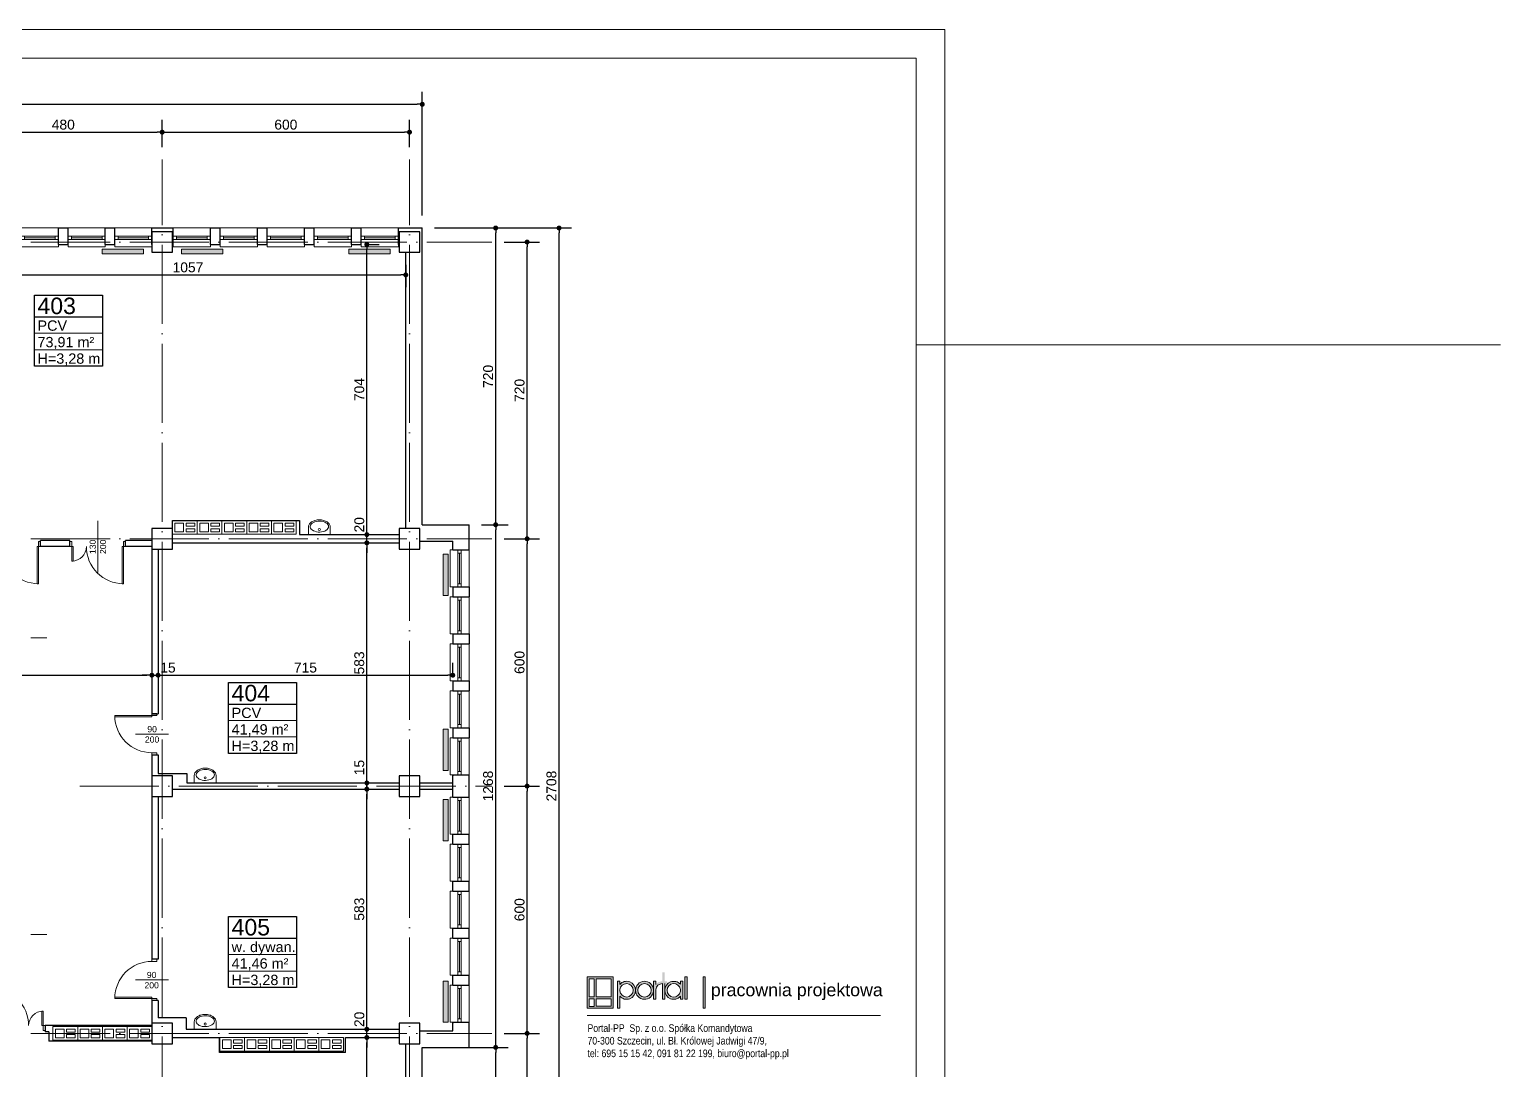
# Model space of a CAD drawing. Header units: millimetres. Extents: x 54 to 8480, y -22812 to 17434.
# Drawn here: x 4790 to 8360, y 5851 to 8374 of the extents above; entities that cross this region are included whole.
import ezdxf

# ---------------------------------------------------------------- set-up
doc = ezdxf.new("R2010")
doc.units = ezdxf.units.MM
doc.linetypes.add('ACAD_ISO04W100', pattern=[30, 24, -3, 0, -3])
for name, color, linetype, lineweight in [('000_armatura', 7, 'Continuous', 0), ('osie', 132, 'ACAD_ISO04W100', 0), ('PLATFORMA', 7, 'Continuous', 0), ('STOLARKA', 97, 'Continuous', 0), ('tabelki', 151, 'Continuous', 0), ('wymiary', 150, 'Continuous', 0)]:
    doc.layers.add(name, color=color, linetype=linetype, lineweight=lineweight)
doc.layers.add('grzejniki', color=104, linetype='Continuous')
doc.layers.add('TABELKI PO UWAGACH', color=5, linetype='Continuous')
doc.styles.add('arial narrow', font='ARIALN.TTF', dxfattribs={"height": 15})
doc.styles.get("Standard").update_dxf_attribs({"font": 'arial.ttf'})
doc.dimstyles.new('ISO-25', dxfattribs={"dimtxt": 24, "dimasz": 12, "dimexe": 30, "dimexo": 30, "dimgap": 6, "dimtad": 1, "dimdec": 0, "dimtxsty": 'Standard', "dimblk": 'DOT', "dimcen": 2.5, "dimadec": 0, "dimazin": 0, "dimtfac": 1, "dimtdec": 0, "dimtmove": 0, "dimatfit": 3, "dimldrblk": 'DOT', "dimfxl": 1, "dimarcsym": 0})

# ---------------------------------------------------------------- blocks, each defined once
blk = doc.blocks.new('A$C13771EA7')
at = {"color": 132, "linetype": 'ACAD_ISO04W100', "lineweight": 0, "ltscale": 8}
for p, q in [((3511, -2874), (3511, 166)), ((4111, -2874), (4111, 166)), ((-169, -34), (4311, -34)), ((-169, -754), (4311, -754)), ((-169, -994), (3231, -994)), ((3311, -1354), (4311, -1354)), ((-169, -1714), (3231, -1714)), ((-169, -1954), (4311, -1954))]:
    blk.add_line(p, q, dxfattribs=at)
blk = doc.blocks.new('A$C4DC22848')
at = {"layer": 'STOLARKA', "lineweight": 0}
for p, q in [((0, 0), (90, 0)), ((8, -24), (82, -24)), ((0, -40), (0, -46)), ((0, -46), (90, -46)), ((90, -46), (90, -40))]:
    blk.add_line(p, q, dxfattribs=at)
for points in [[(0, -20), (90, -20), (90, -28), (0, -28)], [(0, -28), (8, -28), (8, -20), (0, -20)], [(82, -28), (90, -28), (90, -20), (82, -20)]]:
    blk.add_lwpolyline(points, close=True, dxfattribs=at)
blk = doc.blocks.new('A$C4A7D7A23')
at = {"layer": 'STOLARKA', "lineweight": 0}
blk.add_line((-67.5, 62.5), (-67.5, -62.5), dxfattribs=at)
for points in [[(-130, 12), (-135, 12), (-135, 0), (-130, 0)], [(-127, 0), (-130, 0), (-130, -35), (-127, -35)], [(-5, 0), (-8, 0), (-8, -90), (-5, -90)], [(0, 12), (-5, 12), (-5, 0), (0, 0)]]:
    blk.add_lwpolyline(points, close=True, dxfattribs=at)
for centre, radius, start, end in [((-130, 0), 35, 270, 0), ((-5, 0), 90, 180, 270)]:
    blk.add_arc(centre, radius, start, end, dxfattribs=at)
blk = doc.blocks.new('A$C1D836454')
at = {"color": 82, "lineweight": 0}
for points in [[(0, -16.5), (60, -16.5), (60, 16.5), (0, 16.5)], [(6, -10.5), (27, -10.5), (27, 10.5), (6, 10.5)], [(33, 3), (54, 3), (54, 10.5), (33, 10.5)], [(33, -3), (54, -3), (54, -10.5), (33, -10.5)]]:
    blk.add_lwpolyline(points, close=True, dxfattribs=at)
blk = doc.blocks.new('_Dot')
at = {"color": 0, "linetype": 'ByBlock', "lineweight": -2}
blk.add_line((-0.5, 0), (-1, 0), dxfattribs=at)
at = {"color": 0, "linetype": 'ByBlock', "lineweight": 0, "const_width": 0.5}
blk.add_lwpolyline([(-0.25, 0, 1), (0.25, 0, 1)], format="xyb", close=True, dxfattribs=at)
blk = doc.blocks.new('*D94')
at = {"layer": 'Defpoints', "color": 0, "linetype": 'Continuous', "lineweight": 0}
for p in [(5112.6, 8125.2), (4632.6, 8058.7), (5112.6, 8058.7)]:
    blk.add_point(p, dxfattribs=at)
at = {"layer": 'wymiary', "color": 0, "linetype": 'Continuous', "lineweight": -2}
for p, q in [((4632.6, 8088.7), (4632.6, 8155.2)), ((5112.6, 8088.7), (5112.6, 8155.2)), ((4644.6, 8125.2), (5100.6, 8125.2))]:
    blk.add_line(p, q, dxfattribs=at)
at = {"layer": 'wymiary', "color": 0, "linetype": 'Continuous', "lineweight": -2, "xscale": 12, "yscale": 12, "zscale": 12, "rotation": 180}
blk.add_blockref('_Dot', (4632.6, 8125.2), dxfattribs=at)
at = {"layer": 'wymiary', "color": 0, "linetype": 'Continuous', "lineweight": -2, "xscale": 12, "yscale": 12, "zscale": 12}
blk.add_blockref('_Dot', (5112.6, 8125.2), dxfattribs=at)
at = {"layer": 'wymiary', "color": 0, "linetype": 'Continuous', "lineweight": 0, "insert": (4872.6, 8143.4), "char_height": 24, "attachment_point": 5}
blk.add_mtext('480', dxfattribs=at)
blk = doc.blocks.new('*D95')
at = {"layer": 'Defpoints', "color": 0, "linetype": 'Continuous', "lineweight": 0}
for p in [(5712.6, 8125.2), (5112.6, 8058.7), (5712.6, 8058.7)]:
    blk.add_point(p, dxfattribs=at)
at = {"layer": 'wymiary', "color": 0, "linetype": 'Continuous', "lineweight": -2}
for p, q in [((5112.6, 8088.7), (5112.6, 8155.2)), ((5712.6, 8088.7), (5712.6, 8155.2)), ((5124.6, 8125.2), (5700.6, 8125.2))]:
    blk.add_line(p, q, dxfattribs=at)
at = {"layer": 'wymiary', "color": 0, "linetype": 'Continuous', "lineweight": -2, "xscale": 12, "yscale": 12, "zscale": 12, "rotation": 180}
blk.add_blockref('_Dot', (5112.6, 8125.2), dxfattribs=at)
at = {"layer": 'wymiary', "color": 0, "linetype": 'Continuous', "lineweight": -2, "xscale": 12, "yscale": 12, "zscale": 12}
blk.add_blockref('_Dot', (5712.6, 8125.2), dxfattribs=at)
at = {"layer": 'wymiary', "color": 0, "linetype": 'Continuous', "lineweight": 0, "insert": (5412.6, 8143.4), "char_height": 24, "attachment_point": 5}
blk.add_mtext('600', dxfattribs=at)
blk = doc.blocks.new('*D74')
at = {"layer": 'Defpoints', "color": 0, "linetype": 'Continuous', "lineweight": 0}
for p in [(5912.6, 5938.7), (5998, 5938.7), (5912.6, 5218.7)]:
    blk.add_point(p, dxfattribs=at)
at = {"layer": 'wymiary', "color": 0, "linetype": 'Continuous', "lineweight": -2}
for p, q in [((5942.6, 5938.7), (6028, 5938.7)), ((5998, 5230.7), (5998, 5926.7)), ((5942.6, 5218.7), (6028, 5218.7))]:
    blk.add_line(p, q, dxfattribs=at)
at = {"layer": 'wymiary', "color": 0, "linetype": 'Continuous', "lineweight": -2, "xscale": 12, "yscale": 12, "zscale": 12}
for p, rotation in [((5998, 5938.7), 90), ((5998, 5218.7), 270)]:
    blk.add_blockref('_Dot', p, dxfattribs=dict(at, rotation=rotation))
at = {"layer": 'wymiary', "color": 0, "linetype": 'Continuous', "lineweight": 0, "insert": (5979.7, 5578.7), "char_height": 24, "attachment_point": 5, "rotation": 90}
blk.add_mtext('720', dxfattribs=at)
blk = doc.blocks.new('*D75')
at = {"layer": 'Defpoints', "color": 0, "linetype": 'Continuous', "lineweight": 0}
for p in [(5912.6, 6538.7), (5998, 6538.7), (5912.6, 5938.7)]:
    blk.add_point(p, dxfattribs=at)
at = {"layer": 'wymiary', "color": 0, "linetype": 'Continuous', "lineweight": -2}
for p, q in [((5942.6, 6538.7), (6028, 6538.7)), ((5998, 5950.7), (5998, 6526.7)), ((5942.6, 5938.7), (6028, 5938.7))]:
    blk.add_line(p, q, dxfattribs=at)
at = {"layer": 'wymiary', "color": 0, "linetype": 'Continuous', "lineweight": -2, "xscale": 12, "yscale": 12, "zscale": 12}
for p, rotation in [((5998, 6538.7), 90), ((5998, 5938.7), 270)]:
    blk.add_blockref('_Dot', p, dxfattribs=dict(at, rotation=rotation))
at = {"layer": 'wymiary', "color": 0, "linetype": 'Continuous', "lineweight": 0, "insert": (5979.7, 6238.7), "char_height": 24, "attachment_point": 5, "rotation": 90}
blk.add_mtext('600', dxfattribs=at)
blk = doc.blocks.new('*D76')
at = {"layer": 'Defpoints', "color": 0, "linetype": 'Continuous', "lineweight": 0}
for p in [(5912.6, 7138.7), (5998, 7138.7), (5912.6, 6538.7)]:
    blk.add_point(p, dxfattribs=at)
at = {"layer": 'wymiary', "color": 0, "linetype": 'Continuous', "lineweight": -2}
for p, q in [((5942.6, 7138.7), (6028, 7138.7)), ((5998, 6550.7), (5998, 7126.7)), ((5942.6, 6538.7), (6028, 6538.7))]:
    blk.add_line(p, q, dxfattribs=at)
at = {"layer": 'wymiary', "color": 0, "linetype": 'Continuous', "lineweight": -2, "xscale": 12, "yscale": 12, "zscale": 12}
for p, rotation in [((5998, 7138.7), 90), ((5998, 6538.7), 270)]:
    blk.add_blockref('_Dot', p, dxfattribs=dict(at, rotation=rotation))
at = {"layer": 'wymiary', "color": 0, "linetype": 'Continuous', "lineweight": 0, "insert": (5979.7, 6838.7), "char_height": 24, "attachment_point": 5, "rotation": 90}
blk.add_mtext('600', dxfattribs=at)
blk = doc.blocks.new('*D77')
at = {"layer": 'Defpoints', "color": 0, "linetype": 'Continuous', "lineweight": 0}
for p in [(5912.6, 7858.7), (5998, 7858.7), (5912.6, 7138.7)]:
    blk.add_point(p, dxfattribs=at)
at = {"layer": 'wymiary', "color": 0, "linetype": 'Continuous', "lineweight": -2}
for p, q in [((5942.6, 7858.7), (6028, 7858.7)), ((5998, 7150.7), (5998, 7846.7)), ((5942.6, 7138.7), (6028, 7138.7))]:
    blk.add_line(p, q, dxfattribs=at)
at = {"layer": 'wymiary', "color": 0, "linetype": 'Continuous', "lineweight": -2, "xscale": 12, "yscale": 12, "zscale": 12}
for p, rotation in [((5998, 7858.7), 90), ((5998, 7138.7), 270)]:
    blk.add_blockref('_Dot', p, dxfattribs=dict(at, rotation=rotation))
at = {"layer": 'wymiary', "color": 0, "linetype": 'Continuous', "lineweight": 0, "insert": (5979.7, 7498.7), "char_height": 24, "attachment_point": 5, "rotation": 90}
blk.add_mtext('720', dxfattribs=at)
blk = doc.blocks.new('*D86')
at = {"layer": 'Defpoints', "color": 0, "linetype": 'Continuous', "lineweight": 0}
for p in [(5743.6, 7892.7), (6075.4, 7892.7), (5743.6, 5184.7)]:
    blk.add_point(p, dxfattribs=at)
at = {"layer": 'wymiary', "color": 0, "linetype": 'Continuous', "lineweight": -2}
for p, q in [((5773.6, 7892.7), (6105.4, 7892.7)), ((6075.4, 5196.7), (6075.4, 7880.7)), ((5773.6, 5184.7), (6105.4, 5184.7))]:
    blk.add_line(p, q, dxfattribs=at)
at = {"layer": 'wymiary', "color": 0, "linetype": 'Continuous', "lineweight": -2, "xscale": 12, "yscale": 12, "zscale": 12}
for p, rotation in [((6075.4, 7892.7), 90), ((6075.4, 5184.7), 270)]:
    blk.add_blockref('_Dot', p, dxfattribs=dict(at, rotation=rotation))
at = {"layer": 'wymiary', "color": 0, "linetype": 'Continuous', "lineweight": 0, "insert": (6057.1, 6538.7), "char_height": 24, "attachment_point": 5, "rotation": 90}
blk.add_mtext('2708', dxfattribs=at)
blk = doc.blocks.new('*D87')
at = {"layer": 'Defpoints', "color": 0, "linetype": 'Continuous', "lineweight": 0}
for p in [(5743.6, 8192.8), (1601.6, 7892.7), (5743.6, 7892.7)]:
    blk.add_point(p, dxfattribs=at)
at = {"layer": 'wymiary', "color": 0, "linetype": 'Continuous', "lineweight": -2}
for p, q in [((1601.6, 7922.7), (1601.6, 8222.8)), ((5743.6, 7922.7), (5743.6, 8222.8)), ((1613.6, 8192.8), (5731.6, 8192.8))]:
    blk.add_line(p, q, dxfattribs=at)
at = {"layer": 'wymiary', "color": 0, "linetype": 'Continuous', "lineweight": -2, "xscale": 12, "yscale": 12, "zscale": 12, "rotation": 180}
blk.add_blockref('_Dot', (1601.6, 8192.8), dxfattribs=at)
at = {"layer": 'wymiary', "color": 0, "linetype": 'Continuous', "lineweight": -2, "xscale": 12, "yscale": 12, "zscale": 12}
blk.add_blockref('_Dot', (5743.6, 8192.8), dxfattribs=at)
at = {"layer": 'wymiary', "color": 0, "linetype": 'Continuous', "lineweight": 0, "insert": (3672.6, 8210.9), "char_height": 24, "attachment_point": 5}
blk.add_mtext('4142', dxfattribs=at)
blk = doc.blocks.new('*D212')
at = {"layer": 'Defpoints', "color": 0, "linetype": 'Continuous', "lineweight": 0}
for p in [(5743.6, 5904.7), (5921.7, 5904.7), (5743.6, 5184.7)]:
    blk.add_point(p, dxfattribs=at)
at = {"layer": 'wymiary', "color": 0, "linetype": 'Continuous', "lineweight": -2}
for p, q in [((5773.6, 5904.7), (5951.7, 5904.7)), ((5921.7, 5196.7), (5921.7, 5892.7)), ((5773.6, 5184.7), (5951.7, 5184.7))]:
    blk.add_line(p, q, dxfattribs=at)
at = {"layer": 'wymiary', "color": 0, "linetype": 'Continuous', "lineweight": -2, "xscale": 12, "yscale": 12, "zscale": 12}
for p, rotation in [((5921.7, 5904.7), 90), ((5921.7, 5184.7), 270)]:
    blk.add_blockref('_Dot', p, dxfattribs=dict(at, rotation=rotation))
at = {"layer": 'wymiary', "color": 0, "linetype": 'Continuous', "lineweight": 0, "insert": (5903.4, 5544.7), "char_height": 24, "attachment_point": 5, "rotation": 90}
blk.add_mtext('720', dxfattribs=at)
blk = doc.blocks.new('*D210')
at = {"layer": 'Defpoints', "color": 0, "linetype": 'Continuous', "lineweight": 0}
for p in [(5857.6, 7172.7), (5921.7, 7172.7), (5743.6, 5904.7)]:
    blk.add_point(p, dxfattribs=at)
at = {"layer": 'wymiary', "color": 0, "linetype": 'Continuous', "lineweight": -2}
for p, q in [((5887.6, 7172.7), (5951.7, 7172.7)), ((5921.7, 5916.7), (5921.7, 7160.7)), ((5773.6, 5904.7), (5951.7, 5904.7))]:
    blk.add_line(p, q, dxfattribs=at)
at = {"layer": 'wymiary', "color": 0, "linetype": 'Continuous', "lineweight": -2, "xscale": 12, "yscale": 12, "zscale": 12}
for p, rotation in [((5921.7, 7172.7), 90), ((5921.7, 5904.7), 270)]:
    blk.add_blockref('_Dot', p, dxfattribs=dict(at, rotation=rotation))
at = {"layer": 'wymiary', "color": 0, "linetype": 'Continuous', "lineweight": 0, "insert": (5903.4, 6538.7), "char_height": 24, "attachment_point": 5, "rotation": 90}
blk.add_mtext('1268', dxfattribs=at)
blk = doc.blocks.new('*D211')
at = {"layer": 'Defpoints', "color": 0, "linetype": 'Continuous', "lineweight": 0}
for p in [(5743.6, 7892.7), (5921.7, 7892.7), (5857.6, 7172.7)]:
    blk.add_point(p, dxfattribs=at)
at = {"layer": 'wymiary', "color": 0, "linetype": 'Continuous', "lineweight": -2}
for p, q in [((5773.6, 7892.7), (5951.7, 7892.7)), ((5921.7, 7184.7), (5921.7, 7880.7)), ((5887.6, 7172.7), (5951.7, 7172.7))]:
    blk.add_line(p, q, dxfattribs=at)
at = {"layer": 'wymiary', "color": 0, "linetype": 'Continuous', "lineweight": -2, "xscale": 12, "yscale": 12, "zscale": 12}
for p, rotation in [((5921.7, 7892.7), 90), ((5921.7, 7172.7), 270)]:
    blk.add_blockref('_Dot', p, dxfattribs=dict(at, rotation=rotation))
at = {"layer": 'wymiary', "color": 0, "linetype": 'Continuous', "lineweight": 0, "insert": (5903.4, 7532.7), "char_height": 24, "attachment_point": 5, "rotation": 90}
blk.add_mtext('720', dxfattribs=at)
blk = doc.blocks.new('*D219')
at = {"layer": 'Defpoints', "color": 0, "linetype": 'Continuous', "lineweight": 0}
for p in [(5583.6, 5928.7), (5609.1, 5928.7), (5583.6, 5224.7)]:
    blk.add_point(p, dxfattribs=at)
at = {"layer": 'wymiary', "color": 0, "linetype": 'Continuous', "lineweight": -2}
for p, q in [((5613.6, 5928.7), (5639.1, 5928.7)), ((5609.1, 5236.7), (5609.1, 5916.7)), ((5613.6, 5224.7), (5639.1, 5224.7))]:
    blk.add_line(p, q, dxfattribs=at)
at = {"layer": 'wymiary', "color": 0, "linetype": 'Continuous', "lineweight": -2, "xscale": 12, "yscale": 12, "zscale": 12}
for p, rotation in [((5609.1, 5928.7), 90), ((5609.1, 5224.7), 270)]:
    blk.add_blockref('_Dot', p, dxfattribs=dict(at, rotation=rotation))
at = {"layer": 'wymiary', "color": 0, "linetype": 'Continuous', "lineweight": 0, "insert": (5590.9, 5576.7), "char_height": 24, "attachment_point": 5, "rotation": 90}
blk.add_mtext('704', dxfattribs=at)
blk = doc.blocks.new('*D220')
at = {"layer": 'Defpoints', "color": 0, "linetype": 'Continuous', "lineweight": 0}
for p in [(5583.6, 5928.7), (5609.1, 5948.7), (5609.1, 5948.7)]:
    blk.add_point(p, dxfattribs=at)
at = {"layer": 'wymiary', "color": 0, "linetype": 'Continuous', "lineweight": -2}
for p, q in [((5609.1, 5960.7), (5609.1, 5972.7)), ((5609.1, 5928.7), (5609.1, 5948.7)), ((5613.6, 5928.7), (5639.1, 5928.7)), ((5609.1, 5916.7), (5609.1, 5904.7))]:
    blk.add_line(p, q, dxfattribs=at)
at = {"layer": 'wymiary', "color": 0, "linetype": 'Continuous', "lineweight": -2, "xscale": 12, "yscale": 12, "zscale": 12}
for p, rotation in [((5609.1, 5948.7), 270), ((5609.1, 5928.7), 90)]:
    blk.add_blockref('_Dot', p, dxfattribs=dict(at, rotation=rotation))
at = {"layer": 'wymiary', "color": 0, "linetype": 'Continuous', "lineweight": 0, "insert": (5590.9, 5972.7), "char_height": 24, "attachment_point": 5, "rotation": 90}
blk.add_mtext('20', dxfattribs=at)
blk = doc.blocks.new('*D221')
at = {"layer": 'Defpoints', "color": 0, "linetype": 'Continuous', "lineweight": 0}
for p in [(5609.1, 6531.2), (5609.1, 6531.2), (5609.1, 5948.7)]:
    blk.add_point(p, dxfattribs=at)
at = {"layer": 'wymiary', "color": 0, "linetype": 'Continuous', "lineweight": -2}
blk.add_line((5609.1, 5960.7), (5609.1, 6519.2), dxfattribs=at)
at = {"layer": 'wymiary', "color": 0, "linetype": 'Continuous', "lineweight": -2, "xscale": 12, "yscale": 12, "zscale": 12}
for p, rotation in [((5609.1, 6531.2), 90), ((5609.1, 5948.7), 270)]:
    blk.add_blockref('_Dot', p, dxfattribs=dict(at, rotation=rotation))
at = {"layer": 'wymiary', "color": 0, "linetype": 'Continuous', "lineweight": 0, "insert": (5590.8, 6240), "char_height": 24, "attachment_point": 5, "rotation": 90}
blk.add_mtext('583', dxfattribs=at)
blk = doc.blocks.new('*D222')
at = {"layer": 'Defpoints', "color": 0, "linetype": 'Continuous', "lineweight": 0}
for p in [(5609.1, 6546.2), (5609.1, 6546.2), (5609.1, 6531.2)]:
    blk.add_point(p, dxfattribs=at)
at = {"layer": 'wymiary', "color": 0, "linetype": 'Continuous', "lineweight": -2}
for p, q in [((5609.1, 6558.2), (5609.1, 6570.2)), ((5609.1, 6531.2), (5609.1, 6546.2)), ((5609.1, 6519.2), (5609.1, 6507.2))]:
    blk.add_line(p, q, dxfattribs=at)
at = {"layer": 'wymiary', "color": 0, "linetype": 'Continuous', "lineweight": -2, "xscale": 12, "yscale": 12, "zscale": 12}
for p, rotation in [((5609.1, 6546.2), 270), ((5609.1, 6531.2), 90)]:
    blk.add_blockref('_Dot', p, dxfattribs=dict(at, rotation=rotation))
at = {"layer": 'wymiary', "color": 0, "linetype": 'Continuous', "lineweight": 0, "insert": (5590.9, 6583.6), "char_height": 24, "attachment_point": 5, "rotation": 90}
blk.add_mtext('15', dxfattribs=at)
blk = doc.blocks.new('*D223')
at = {"layer": 'Defpoints', "color": 0, "linetype": 'Continuous', "lineweight": 0}
for p in [(5609.1, 7128.7), (5609.1, 7128.7), (5609.1, 6546.2)]:
    blk.add_point(p, dxfattribs=at)
at = {"layer": 'wymiary', "color": 0, "linetype": 'Continuous', "lineweight": -2}
blk.add_line((5609.1, 6558.2), (5609.1, 7116.7), dxfattribs=at)
at = {"layer": 'wymiary', "color": 0, "linetype": 'Continuous', "lineweight": -2, "xscale": 12, "yscale": 12, "zscale": 12}
for p, rotation in [((5609.1, 7128.7), 90), ((5609.1, 6546.2), 270)]:
    blk.add_blockref('_Dot', p, dxfattribs=dict(at, rotation=rotation))
at = {"layer": 'wymiary', "color": 0, "linetype": 'Continuous', "lineweight": 0, "insert": (5590.8, 6837.5), "char_height": 24, "attachment_point": 5, "rotation": 90}
blk.add_mtext('583', dxfattribs=at)
blk = doc.blocks.new('*D224')
at = {"layer": 'Defpoints', "color": 0, "linetype": 'Continuous', "lineweight": 0}
for p in [(5609.1, 7148.7), (5609.1, 7148.7), (5609.1, 7128.7)]:
    blk.add_point(p, dxfattribs=at)
at = {"layer": 'wymiary', "color": 0, "linetype": 'Continuous', "lineweight": -2}
for p, q in [((5609.1, 7160.7), (5609.1, 7172.7)), ((5609.1, 7128.7), (5609.1, 7148.7)), ((5609.1, 7116.7), (5609.1, 7104.7))]:
    blk.add_line(p, q, dxfattribs=at)
at = {"layer": 'wymiary', "color": 0, "linetype": 'Continuous', "lineweight": -2, "xscale": 12, "yscale": 12, "zscale": 12}
for p, rotation in [((5609.1, 7148.7), 270), ((5609.1, 7128.7), 90)]:
    blk.add_blockref('_Dot', p, dxfattribs=dict(at, rotation=rotation))
at = {"layer": 'wymiary', "color": 0, "linetype": 'Continuous', "lineweight": 0, "insert": (5590.9, 7172.7), "char_height": 24, "attachment_point": 5, "rotation": 90}
blk.add_mtext('20', dxfattribs=at)
blk = doc.blocks.new('*D225')
at = {"layer": 'Defpoints', "color": 0, "linetype": 'Continuous', "lineweight": 0}
for p in [(5583.6, 7852.7), (5609.1, 7852.7), (5609.1, 7148.7)]:
    blk.add_point(p, dxfattribs=at)
at = {"layer": 'wymiary', "color": 0, "linetype": 'Continuous', "lineweight": -2}
for p, q in [((5613.6, 7852.7), (5639.1, 7852.7)), ((5609.1, 7160.7), (5609.1, 7840.7))]:
    blk.add_line(p, q, dxfattribs=at)
at = {"layer": 'wymiary', "color": 0, "linetype": 'Continuous', "lineweight": -2, "xscale": 12, "yscale": 12, "zscale": 12}
for p, rotation in [((5609.1, 7852.7), 90), ((5609.1, 7148.7), 270)]:
    blk.add_blockref('_Dot', p, dxfattribs=dict(at, rotation=rotation))
at = {"layer": 'wymiary', "color": 0, "linetype": 'Continuous', "lineweight": 0, "insert": (5590.9, 7500.7), "char_height": 24, "attachment_point": 5, "rotation": 90}
blk.add_mtext('704', dxfattribs=at)
blk = doc.blocks.new('*D343')
at = {"layer": 'Defpoints', "color": 0, "linetype": 'Continuous', "lineweight": 0}
for p in [(4646.6, 7833.7), (5703.6, 7833.7), (5703.6, 7778.9)]:
    blk.add_point(p, dxfattribs=at)
at = {"layer": 'wymiary', "color": 0, "linetype": 'Continuous', "lineweight": -2}
for p, q in [((4646.6, 7803.7), (4646.6, 7748.9)), ((5703.6, 7803.7), (5703.6, 7748.9)), ((4658.6, 7778.9), (5691.6, 7778.9))]:
    blk.add_line(p, q, dxfattribs=at)
at = {"layer": 'wymiary', "color": 0, "linetype": 'Continuous', "lineweight": -2, "xscale": 12, "yscale": 12, "zscale": 12, "rotation": 180}
blk.add_blockref('_Dot', (4646.6, 7778.9), dxfattribs=at)
at = {"layer": 'wymiary', "color": 0, "linetype": 'Continuous', "lineweight": -2, "xscale": 12, "yscale": 12, "zscale": 12}
blk.add_blockref('_Dot', (5703.6, 7778.9), dxfattribs=at)
at = {"layer": 'wymiary', "color": 0, "linetype": 'Continuous', "lineweight": 0, "insert": (5175.1, 7797.1), "char_height": 24, "attachment_point": 5}
blk.add_mtext('1057', dxfattribs=at)
blk = doc.blocks.new('*D624')
at = {"layer": 'Defpoints', "color": 0, "linetype": 'Continuous', "lineweight": 0}
for p in [(4017.6, 6807.7), (5087.6, 6807.7), (5087.6, 6807.7)]:
    blk.add_point(p, dxfattribs=at)
at = {"layer": 'wymiary', "color": 0, "linetype": 'Continuous', "lineweight": -2}
blk.add_line((4029.6, 6807.7), (5075.6, 6807.7), dxfattribs=at)
at = {"layer": 'wymiary', "color": 0, "linetype": 'Continuous', "lineweight": -2, "xscale": 12, "yscale": 12, "zscale": 12, "rotation": 180}
blk.add_blockref('_Dot', (4017.6, 6807.7), dxfattribs=at)
at = {"layer": 'wymiary', "color": 0, "linetype": 'Continuous', "lineweight": -2, "xscale": 12, "yscale": 12, "zscale": 12}
blk.add_blockref('_Dot', (5087.6, 6807.7), dxfattribs=at)
at = {"layer": 'wymiary', "color": 0, "linetype": 'Continuous', "lineweight": 0, "insert": (4552.6, 6826), "char_height": 24, "attachment_point": 5}
blk.add_mtext('1070', dxfattribs=at)
blk = doc.blocks.new('*D625')
at = {"layer": 'Defpoints', "color": 0, "linetype": 'Continuous', "lineweight": 0}
for p in [(5087.6, 6807.7), (5102.6, 6807.7), (5102.6, 6807.7)]:
    blk.add_point(p, dxfattribs=at)
at = {"layer": 'wymiary', "color": 0, "linetype": 'Continuous', "lineweight": -2}
for p, q in [((5075.6, 6807.7), (5063.6, 6807.7)), ((5087.6, 6807.7), (5102.6, 6807.7)), ((5114.6, 6807.7), (5126.6, 6807.7))]:
    blk.add_line(p, q, dxfattribs=at)
at = {"layer": 'wymiary', "color": 0, "linetype": 'Continuous', "lineweight": -2, "xscale": 12, "yscale": 12, "zscale": 12}
blk.add_blockref('_Dot', (5087.6, 6807.7), dxfattribs=at)
at = {"layer": 'wymiary', "color": 0, "linetype": 'Continuous', "lineweight": -2, "xscale": 12, "yscale": 12, "zscale": 12, "rotation": 180}
blk.add_blockref('_Dot', (5102.6, 6807.7), dxfattribs=at)
at = {"layer": 'wymiary', "color": 0, "linetype": 'Continuous', "lineweight": 0, "insert": (5126.6, 6826), "char_height": 24, "attachment_point": 5}
blk.add_mtext('15', dxfattribs=at)
blk = doc.blocks.new('*D626')
at = {"layer": 'Defpoints', "color": 0, "linetype": 'Continuous', "lineweight": 0}
for p in [(5102.6, 6807.7), (5817.6, 6807.7), (5817.6, 6781.7)]:
    blk.add_point(p, dxfattribs=at)
at = {"layer": 'wymiary', "color": 0, "linetype": 'Continuous', "lineweight": -2}
for p, q in [((5817.6, 6811.7), (5817.6, 6837.7)), ((5114.6, 6807.7), (5805.6, 6807.7))]:
    blk.add_line(p, q, dxfattribs=at)
at = {"layer": 'wymiary', "color": 0, "linetype": 'Continuous', "lineweight": -2, "xscale": 12, "yscale": 12, "zscale": 12, "rotation": 180}
blk.add_blockref('_Dot', (5102.6, 6807.7), dxfattribs=at)
at = {"layer": 'wymiary', "color": 0, "linetype": 'Continuous', "lineweight": -2, "xscale": 12, "yscale": 12, "zscale": 12}
blk.add_blockref('_Dot', (5817.6, 6807.7), dxfattribs=at)
at = {"layer": 'wymiary', "color": 0, "linetype": 'Continuous', "lineweight": 0, "insert": (5460.1, 6826), "char_height": 24, "attachment_point": 5}
blk.add_mtext('715', dxfattribs=at)
blk = doc.blocks.new('A$C508466D2')
at = {"layer": 'grzejniki', "linetype": 'Continuous', "lineweight": 0}
blk.add_hatch(color=256, dxfattribs=at).paths.add_polyline_path([(-50, -12), (50, -12), (50, 0), (-50, 0)])
blk.add_lwpolyline([(-50, -12), (50, -12), (50, 0), (-50, 0)], close=True, dxfattribs=at)
blk = doc.blocks.new('A$C4F134952')
for p, q in [((0, 26.6), (-18, 26.6)), ((0, -26.6), (0, 26.6)), ((-18, -26.6), (0, -26.6))]:
    blk.add_line(p, q)
blk.add_lwpolyline([(-18, 26.6, 0.138474), (-24.4, 24.8, 0.107069), (-30.7, 18.8, 0.080452), (-34.5, 10.6, 0.068264), (-35.9, 0, 0.068264), (-34.5, -10.6, 0.080452), (-30.7, -18.8, 0.107069), (-24.4, -24.8, 0.138474), (-18, -26.6, 0.138474)], format="xyb")
at = {"flags": 128}
blk.add_lwpolyline([(-19.5, -22.2), (-17, -21.8), (-14.6, -20.6), (-12.4, -18.6), (-10.4, -16), (-8.8, -12.9), (-7.5, -9.2), (-6.7, -5.2), (-6.3, -1), (-6.4, 3.2), (-7, 7.3), (-8.1, 11.1), (-9.5, 14.5), (-11.4, 17.4), (-13.5, 19.7), (-15.8, 21.3), (-18.3, 22.1), (-20.8, 22.1), (-23.3, 21.3), (-25.6, 19.7), (-27.7, 17.4), (-29.6, 14.5), (-31, 11.1), (-32.1, 7.3), (-32.7, 3.2), (-32.8, -1), (-32.4, -5.2), (-31.6, -9.2), (-30.3, -12.9), (-28.7, -16), (-26.7, -18.6), (-24.5, -20.6), (-22.1, -21.8)], close=True, dxfattribs=at)
blk.add_circle((-12.6, 0), 2.66)

msp = doc.modelspace()

# ---------------------------------------------------------------- hatches: boundary and pattern name
at = {"layer": 'tabelki', "linetype": 'Continuous', "lineweight": 0}
h = msp.add_hatch(color=7, dxfattribs=at)
h.paths.add_polyline_path([(6206.4, 6075.9), (6143.7, 6075.9), (6143.7, 5999.6), (6206.4, 5999.6)])
h.paths.add_polyline_path([(6201.6, 6022.7), (6201.6, 6004.4), (6165.3, 6004.4), (6165.3, 6022.7)], flags=16)
h.paths.add_polyline_path([(6165.3, 6027.6), (6165.3, 6071.1), (6201.6, 6071.1), (6201.6, 6027.6)], flags=16)
h.paths.add_polyline_path([(6160.5, 6022.7), (6160.5, 6004.4), (6148.5, 6004.4), (6148.5, 6022.7)], flags=16)
h.paths.add_polyline_path([(6160.5, 6027.6), (6148.5, 6027.6), (6148.5, 6071.1), (6160.5, 6071.1)], flags=16)
h.paths.add_polyline_path([(6222.8, 6028.8, 2.649257), (6222.8, 6057.6), (6222.8, 6065), (6217.3, 6065), (6217.3, 5999.6), (6222.8, 5999.6)])
h.paths.add_polyline_path([(6222.8, 6042.1, 28.870743), (6222.8, 6044.3)], flags=16)
h.paths.add_polyline_path([(6304.6, 6041.6), (6304.6, 6044.8, 27.081887)])
h.paths.add_polyline_path([(6266.5, 6043.2, -1), (6299.2, 6043.2, -1)], flags=16)
h.paths.add_polyline_path([(6326.4, 6059.5), (6326.4, 6021.4), (6331.8, 6021.4), (6331.8, 6059.5), (6337.3, 6059.5), (6337.3, 6065), (6331.8, 6065), (6331.8, 6086.8), (6326.4, 6086.8), (6326.4, 6065, 0.215507), (6310, 6057.6), (6310, 6065), (6304.6, 6065), (6304.6, 6021.4), (6310, 6021.4), (6310, 6044.7, -0.388248)])
h.paths.add_polyline_path([(6370, 6028.6), (6370, 6021.4), (6375.5, 6021.4), (6375.5, 6065), (6370, 6065), (6370, 6057.8, 2.599688)])
h.paths.add_polyline_path([(6370, 6045.5), (6370, 6040.9, -13.959982)], flags=16)
h.paths.add_polyline_path([(6386.4, 6075.9), (6380.9, 6075.9), (6380.9, 6021.4), (6386.4, 6021.4)])
h.paths.add_polyline_path([(6429.9, 6075.9), (6425.1, 6075.9), (6425.1, 5999.6), (6429.9, 5999.6)])

# ---------------------------------------------------------------- linework, layer by layer
at = {"lineweight": 30}
for p, q in [((4860.6, 7892.7), (4884.6, 7892.7)), ((4860.6, 7852.7), (4860.6, 7892.7)), ((4884.6, 7852.7), (4884.6, 7892.7)), ((4974.6, 7892.7), (4997.6, 7892.7)), ((4974.6, 7852.7), (4974.6, 7892.7)), ((4997.6, 7852.7), (4997.6, 7892.7)), ((5087.6, 7852.7), (5087.6, 7892.7)), ((5087.6, 7892.7), (5139.6, 7892.7)), ((5139.6, 7852.7), (5139.6, 7892.7)), ((5229.6, 7852.7), (5229.6, 7892.7)), ((5229.6, 7892.7), (5253.6, 7892.7)), ((5253.6, 7852.7), (5253.6, 7892.7)), ((5343.6, 7892.7), (5367.6, 7892.7)), ((5343.6, 7852.7), (5343.6, 7892.7)), ((5367.6, 7852.7), (5367.6, 7892.7)), ((5457.6, 7892.7), (5481.6, 7892.7)), ((5457.6, 7852.7), (5457.6, 7892.7)), ((5481.6, 7852.7), (5481.6, 7892.7)), ((5571.6, 7892.7), (5595.6, 7892.7)), ((5571.6, 7852.7), (5571.6, 7892.7)), ((5595.6, 7852.7), (5595.6, 7892.7)), ((5685.6, 7852.7), (5685.6, 7892.7)), ((5685.6, 7892.7), (5743.6, 7892.7)), ((5743.6, 7172.7), (5743.6, 7892.7)), ((4860.6, 7852.7), (4884.6, 7852.7)), ((4974.6, 7852.7), (4997.6, 7852.7)), ((5139.6, 7852.7), (5137.6, 7852.7)), ((5229.6, 7852.7), (5253.6, 7852.7)), ((5343.6, 7852.7), (5367.6, 7852.7)), ((5457.6, 7852.7), (5481.6, 7852.7)), ((5571.6, 7852.7), (5595.6, 7852.7)), ((5685.6, 7852.7), (5687.6, 7852.7)), ((5703.6, 7163.7), (5703.6, 7833.7)), ((5137.6, 7163.7), (5137.6, 7182.7)), ((5137.6, 7182.7), (5445.6, 7182.7)), ((5445.6, 7182.7), (5445.6, 7148.7)), ((5445.6, 7148.7), (5687.6, 7148.7)), ((5743.6, 7172.7), (5857.6, 7172.7)), ((5857.6, 7111.7), (5857.6, 7172.7)), ((4817.6, 7119.7), (4817.6, 7134.7)), ((4888.6, 7134.7), (4817.6, 7134.7)), ((4888.6, 7119.7), (4817.6, 7119.7)), ((4888.6, 7119.7), (4888.6, 7134.7)), ((5087.6, 7134.7), (5023.6, 7134.7)), ((5023.6, 7119.7), (5023.6, 7134.7)), ((5087.6, 7119.7), (5023.6, 7119.7)), ((5087.6, 7113.7), (5087.6, 6714.2)), ((5102.6, 7113.7), (5102.6, 6714.2)), ((5137.6, 7128.7), (5687.6, 7128.7)), ((5737.6, 7132.7), (5817.6, 7132.7)), ((5817.6, 7111.7), (5817.6, 7132.7)), ((5817.6, 7111.7), (5817.6, 7113.7)), ((5817.6, 7111.7), (5857.6, 7111.7)), ((5817.6, 7021.7), (5857.6, 7021.7)), ((5817.6, 7021.7), (5817.6, 6997.7)), ((5817.6, 6997.7), (5857.6, 6997.7)), ((5857.6, 7021.7), (5857.6, 6997.7)), ((5817.6, 6907.7), (5817.6, 6883.7)), ((5817.6, 6907.7), (5857.6, 6907.7)), ((5857.6, 6907.7), (5857.6, 6883.7)), ((5817.6, 6883.7), (5857.6, 6883.7)), ((5817.6, 6793.7), (5817.6, 6769.7)), ((5817.6, 6793.7), (5857.6, 6793.7)), ((5857.6, 6793.7), (5857.6, 6769.7)), ((5817.6, 6769.7), (5857.6, 6769.7)), ((5087.6, 6714.2), (5102.6, 6714.2)), ((5817.6, 6679.7), (5817.6, 6655.7)), ((5817.6, 6679.7), (5857.6, 6679.7)), ((5857.6, 6679.7), (5857.6, 6655.7)), ((5817.6, 6655.7), (5857.6, 6655.7)), ((5087.6, 6614.2), (5102.6, 6614.2)), ((5087.6, 6614.2), (5087.6, 6118.7)), ((5102.6, 6614.2), (5102.6, 6569.2)), ((5102.6, 6569.2), (5172.6, 6569.2)), ((5172.6, 6569.2), (5172.6, 6546.2)), ((5172.6, 6546.2), (5687.6, 6546.2)), ((5737.6, 6546.2), (5817.6, 6546.2)), ((5817.6, 6511.7), (5817.6, 6565.7)), ((5817.6, 6565.7), (5857.6, 6565.7)), ((5817.6, 6565.7), (5817.6, 6563.7)), ((5857.6, 6511.7), (5857.6, 6565.7)), ((5102.6, 6513.7), (5102.6, 6118.7)), ((5137.6, 6531.2), (5687.6, 6531.2)), ((5737.6, 6531.2), (5817.6, 6531.2)), ((5817.6, 6511.7), (5817.6, 6513.7)), ((5817.6, 6511.7), (5857.6, 6511.7)), ((5817.6, 6397.7), (5817.6, 6421.7)), ((5817.6, 6421.7), (5857.6, 6421.7)), ((5817.6, 6397.7), (5857.6, 6397.7)), ((5857.6, 6397.7), (5857.6, 6421.7)), ((5817.6, 6283.7), (5817.6, 6307.7)), ((5817.6, 6307.7), (5857.6, 6307.7)), ((5817.6, 6283.7), (5857.6, 6283.7)), ((5857.6, 6283.7), (5857.6, 6307.7)), ((5817.6, 6169.7), (5817.6, 6193.7)), ((5817.6, 6193.7), (5857.6, 6193.7)), ((5857.6, 6169.7), (5857.6, 6193.7)), ((5817.6, 6169.7), (5857.6, 6169.7)), ((5102.6, 6118.7), (5087.6, 6118.7)), ((5817.6, 6079.7), (5857.6, 6079.7)), ((5817.6, 6055.7), (5817.6, 6079.7)), ((5857.6, 6055.7), (5857.6, 6079.7)), ((5817.6, 6055.7), (5857.6, 6055.7)), ((5102.6, 6018.7), (5087.6, 6018.7)), ((5087.6, 6018.7), (5087.6, 5963.7)), ((5102.6, 6018.7), (5102.6, 5976.7)), ((5170.6, 5976.7), (5102.6, 5976.7)), ((5170.6, 5976.7), (5170.6, 5948.7)), ((5817.6, 5944.7), (5817.6, 5965.7)), ((5817.6, 5965.7), (5857.6, 5965.7)), ((5817.6, 5965.7), (5817.6, 5963.7)), ((5857.6, 5904.7), (5857.6, 5965.7)), ((5087.6, 5957.7), (4828.6, 5957.7)), ((4828.6, 5957.7), (4828.6, 5942.7)), ((4837.6, 5942.7), (4828.6, 5942.7)), ((4837.6, 5942.7), (4837.6, 5919.7)), ((5137.6, 5928.7), (5251.6, 5928.7)), ((5170.6, 5948.7), (5687.6, 5948.7)), ((5251.6, 5892.7), (5251.6, 5928.7)), ((5557.6, 5892.7), (5557.6, 5928.7)), ((5557.6, 5928.7), (5687.6, 5928.7)), ((5737.6, 5944.7), (5817.6, 5944.7)), ((5087.6, 5919.7), (4837.6, 5919.7)), ((5557.6, 5892.7), (5251.6, 5892.7)), ((5703.6, 5243.7), (5703.6, 5913.7)), ((5743.6, 5904.7), (5857.6, 5904.7)), ((5743.6, 5184.7), (5743.6, 5904.7))]:
    msp.add_line(p, q, dxfattribs=at)
for points in [[(5087.6, 7833.7), (5137.6, 7833.7), (5137.6, 7883.7), (5087.6, 7883.7)], [(5687.6, 7833.7), (5737.6, 7833.7), (5737.6, 7883.7), (5687.6, 7883.7)], [(5087.6, 7113.7), (5137.6, 7113.7), (5137.6, 7163.7), (5087.6, 7163.7)], [(5687.6, 7113.7), (5737.6, 7113.7), (5737.6, 7163.7), (5687.6, 7163.7)], [(5087.6, 6513.7), (5137.6, 6513.7), (5137.6, 6563.7), (5087.6, 6563.7)], [(5687.6, 6513.7), (5737.6, 6513.7), (5737.6, 6563.7), (5687.6, 6563.7)], [(5087.6, 5913.7), (5137.6, 5913.7), (5137.6, 5963.7), (5087.6, 5963.7)], [(5687.6, 5913.7), (5737.6, 5913.7), (5737.6, 5963.7), (5687.6, 5963.7)]]:
    msp.add_lwpolyline(points, close=True, dxfattribs=at)
at = {"layer": 'PLATFORMA', "color": 7, "lineweight": 0}
msp.add_line((6941.6, 7609.5), (8359.8, 7609.5), dxfattribs=at)
for points in [[(917.8, 4639.5), (7011.6, 4639.5), (7011.6, 8374.5), (917.8, 8374.5)], [(1301.6, 4709.5), (6941.6, 4709.5), (6941.6, 8304.5), (1301.6, 8304.5)]]:
    msp.add_lwpolyline(points, close=True, dxfattribs=at)
at = {"layer": 'STOLARKA', "lineweight": 0}
for p, q in [((5127.6, 6664.6), (5047.6, 6664.6)), ((5127.6, 6068.4), (5047.6, 6068.4))]:
    msp.add_line(p, q, dxfattribs=at)
for points in [[(4812.6, 7119.7), (4809.6, 7119.7), (4809.6, 7029.7), (4812.6, 7029.7)], [(4817.6, 7131.7), (4812.6, 7131.7), (4812.6, 7119.7), (4817.6, 7119.7)], [(5099.6, 6714.6), (5099.6, 6709.6), (5087.6, 6709.6), (5087.6, 6714.6)], [(5087.6, 6709.6), (5087.6, 6706.6), (4997.6, 6706.6), (4997.6, 6709.6)], [(5099.6, 6619.6), (5099.6, 6614.6), (5087.6, 6614.6), (5087.6, 6619.6)], [(5099.6, 6113.4), (5099.6, 6118.4), (5087.6, 6118.4), (5087.6, 6113.4)], [(5087.6, 6023.4), (5087.6, 6026.4), (4997.6, 6026.4), (4997.6, 6023.4)], [(5099.6, 6018.4), (5099.6, 6023.4), (5087.6, 6023.4), (5087.6, 6018.4)]]:
    msp.add_lwpolyline(points, close=True, dxfattribs=at)
for centre, start, end in [((4812.6, 7119.7), 180, 270), ((5087.6, 6709.6), 180, 270), ((5087.6, 6023.4), 90, 180)]:
    msp.add_arc(centre, 90, start, end, dxfattribs=at)
at = {"layer": 'tabelki', "color": 7, "lineweight": 0}
for p, q in [((6326.4, 6059.5), (6326.4, 6021.4)), ((6331.8, 6021.4), (6331.8, 6059.5)), ((6331.8, 6021.4), (6326.4, 6021.4))]:
    msp.add_line(p, q, dxfattribs=at)
at = {"layer": 'tabelki', "color": 7, "linetype": 'Continuous', "lineweight": 0}
msp.add_line((6143.7, 5981.9), (6855.7, 5981.9), dxfattribs=at)
at = {"layer": 'tabelki', "color": 7, "lineweight": 0}
for points in [[(6143.7, 6075.9), (6206.4, 6075.9), (6206.4, 5999.6), (6143.7, 5999.6)], [(6148.4, 6070.9), (6160.4, 6070.9), (6160.4, 6027.4), (6148.4, 6027.4)], [(6165.3, 6071.1), (6201.6, 6071.1), (6201.6, 6027.6), (6165.3, 6027.6)], [(6380.9, 6075.9), (6386.4, 6075.9), (6386.4, 6021.4), (6380.9, 6021.4)], [(6148.4, 6022.6), (6160.4, 6022.6), (6160.4, 6004.2), (6148.4, 6004.2)], [(6165.3, 6022.7), (6201.6, 6022.7), (6201.6, 6004.4), (6165.3, 6004.4)]]:
    msp.add_lwpolyline(points, close=True, dxfattribs=at)
at = {"layer": 'tabelki', "color": 7, "linetype": 'Continuous', "lineweight": 0}
msp.add_lwpolyline([(6425.1, 6075.9), (6429.9, 6075.9), (6429.9, 5999.6), (6425.1, 5999.6)], close=True, dxfattribs=at)
at = {"layer": 'tabelki', "color": 7, "lineweight": 0}
for points in [[(6222.8, 6028.8), (6222.8, 5999.6), (6217.3, 5999.6), (6217.3, 6065), (6222.8, 6065), (6222.8, 6057.6)], [(6222.8, 6044.3), (6222.8, 6042.1)], [(6310, 6044.7), (6310, 6021.4), (6304.6, 6021.4), (6304.6, 6065), (6310, 6065), (6310, 6057.6)], [(6370, 6057.8), (6370, 6065), (6375.5, 6065), (6375.5, 6021.4), (6370, 6021.4), (6370, 6028.6)], [(6370, 6040.9), (6370, 6045.5)]]:
    msp.add_lwpolyline(points, dxfattribs=at)
msp.add_circle((6282.8, 6043.2), 16.3, dxfattribs=at)
for centre, radius, start, end in [((6239.1, 6043.2), 21.8, 221.3595, 138.6405), ((6239.1, 6043.2), 16.3, 183.9675, 176.0325), ((6282.8, 6043.2), 21.8, 4.2294, 355.7706), ((6326.3, 6043.2), 16.3, 89.6988, 174.5731), ((6353.8, 6043.2), 21.8, 42.0796, 317.9204), ((6353.8, 6043.2), 16.3, 8.1946, 351.8054)]:
    msp.add_arc(centre, radius, start, end, dxfattribs=at)
at = {"layer": 'TABELKI PO UWAGACH', "color": 30, "linetype": 'Continuous', "lineweight": 30}
for p, q in [((4802.8, 7677.4), (4967.7, 7677.4)), ((5273.8, 6737.8), (5438.7, 6737.8)), ((5273.8, 6169.8), (5438.7, 6169.8))]:
    msp.add_line(p, q, dxfattribs=at)
at = {"layer": 'TABELKI PO UWAGACH', "color": 30, "linetype": 'Continuous', "lineweight": 0}
for p, q in [((4802.8, 7637.4), (4967.7, 7637.4)), ((4802.8, 7597.4), (4967.7, 7597.4)), ((5273.8, 6697.8), (5438.7, 6697.8)), ((5273.8, 6657.8), (5438.7, 6657.8)), ((5273.8, 6129.8), (5438.7, 6129.8)), ((5273.8, 6089.8), (5438.7, 6089.8))]:
    msp.add_line(p, q, dxfattribs=at)
at = {"layer": 'TABELKI PO UWAGACH', "color": 30, "linetype": 'Continuous', "lineweight": 30}
for points in [[(4802.8, 7729.7), (4967.7, 7729.7), (4967.7, 7557.4), (4802.8, 7557.4)], [(5273.8, 6790.1), (5438.7, 6790.1), (5438.7, 6617.8), (5273.8, 6617.8)], [(5273.8, 6222.2), (5438.7, 6222.2), (5438.7, 6049.8), (5273.8, 6049.8)]]:
    msp.add_lwpolyline(points, close=True, dxfattribs=at)

# ---------------------------------------------------------------- block references
at = {"lineweight": 30}
msp.add_blockref('A$C4A7D7A23', (5023.6, 7119.7), dxfattribs=at)
at = {"color": 7, "lineweight": 30}
for p in [(5137.6, 7166.2), (5197.6, 7166.2), (5257.6, 7166.2), (5317.6, 7166.2), (5377.6, 7166.2), (4847.6, 5938.7), (4907.6, 5938.7), (4967.6, 5938.7), (5027.6, 5938.7), (5252.6, 5912.2), (5312.6, 5912.2), (5372.6, 5912.2), (5432.6, 5912.2), (5492.6, 5912.2)]:
    msp.add_blockref('A$C1D836454', p, dxfattribs=at)
at = {"lineweight": 30, "rotation": 180}
msp.add_blockref('A$C4A7D7A23', (4693.6, 5957.7), dxfattribs=at)
at = {"layer": '000_armatura', "xscale": -1, "rotation": 90}
for p in [(5493.9, 7148.7), (5216.9, 6546.2), (5216.9, 5948.7)]:
    msp.add_blockref('A$C4F134952', p, dxfattribs=at)
at = {"layer": 'grzejniki', "linetype": 'Continuous', "lineweight": 0}
for p in [(5017.1, 7841.7), (5209.7, 7841.7), (5615.7, 7841.7)]:
    msp.add_blockref('A$C508466D2', p, dxfattribs=at)
at = {"layer": 'grzejniki', "linetype": 'Continuous', "lineweight": 0, "rotation": 90}
for p in [(5794.6, 7051.1), (5794.6, 6626.8), (5794.6, 6456), (5794.6, 6015.7)]:
    msp.add_blockref('A$C508466D2', p, dxfattribs=at)
at = {"layer": 'osie', "lineweight": 30, "rotation": 359.9999999999884}
msp.add_blockref('A$C13771EA7', (1601.6, 7892.7), dxfattribs=at)
at = {"layer": 'STOLARKA', "lineweight": 30}
for p in [(4770.6, 7892.7), (4884.6, 7892.7), (4997.6, 7892.7), (5139.6, 7892.7), (5253.6, 7892.7), (5367.6, 7892.7), (5481.6, 7892.7), (5595.6, 7892.7)]:
    msp.add_blockref('A$C4DC22848', p, dxfattribs=at)
at = {"layer": 'STOLARKA', "lineweight": 30, "rotation": 270}
for p in [(5857.6, 7111.7), (5857.6, 6997.7), (5857.6, 6883.7), (5857.6, 6769.7), (5857.6, 6655.7)]:
    msp.add_blockref('A$C4DC22848', p, dxfattribs=at)
at = {"layer": 'STOLARKA', "lineweight": 30, "xscale": -1, "rotation": 270}
for p in [(5857.6, 6421.7), (5857.6, 6307.7), (5857.6, 6193.7), (5857.6, 6079.7), (5857.6, 5965.7)]:
    msp.add_blockref('A$C4DC22848', p, dxfattribs=at)

# ---------------------------------------------------------------- texts
at = {"layer": 'STOLARKA', "lineweight": 0, "insert": (4936.5, 7082), "char_height": 15, "width": 74.399, "attachment_point": 1, "rotation": 90}
msp.add_mtext('\\pxqc;130\\P200', dxfattribs=at)
at = {"layer": 'STOLARKA', "lineweight": 0, "char_height": 15, "width": 74.399}
for insert, attachment_point in [((5125.3, 6684.2), 3), ((5049.8, 6087.9), 1)]:
    msp.add_mtext('\\pxqc;90\\P200', dxfattribs=dict(at, insert=insert, attachment_point=attachment_point))
at = {"layer": 'tabelki', "color": 5, "linetype": 'Continuous', "lineweight": 0, "attachment_point": 1}
for s, insert, char_height, width in [('\\pxql;403', (4810, 7723.8), 40, 47.056), ('\\pxql;PCV', (4810, 7668.4), 25, 194.396), ('\\pxql;73,91 m²', (4810, 7628.4), 25, 160.906), ('\\pxql;H=3,28 m', (4810, 7588.4), 25, 182.523), ('\\pxql;404', (5281, 6784.3), 40, 47.056), ('\\pxql;PCV', (5281, 6728.8), 25, 194.396), ('\\pxql;41,49 m²', (5281, 6688.8), 25, 160.906), ('\\pxql;H=3,28 m', (5281, 6648.8), 25, 182.523), ('\\pxql;405', (5281, 6216.3), 40, 47.056), ('\\pxql;w. dywan.', (5281, 6160.9), 25, 194.396), ('\\pxql;41,46 m²', (5281, 6120.9), 25, 160.906), ('\\pxql;H=3,28 m', (5281, 6080.9), 25, 182.523)]:
    msp.add_mtext(s, dxfattribs=dict(at, insert=insert, char_height=char_height, width=width))
at = {"layer": 'tabelki', "color": 7, "lineweight": 0, "ltscale": 100, "insert": (6652.3, 6039.6), "char_height": 11.464, "width": 583.319, "attachment_point": 5}
msp.add_mtext('{\\fArial|b0|i0|c238|p34;\\H2.694x;\\Q0;\\W1;pracownia projektowa}', dxfattribs=at)
at = {"layer": 'tabelki', "color": 7, "lineweight": 0, "ltscale": 100, "insert": (6144.5, 5960.7), "char_height": 18.381, "width": 743.265, "attachment_point": 1, "style": 'arial narrow'}
msp.add_mtext('Portal-PP  Sp. z o.o. Spółka Komandytowa \\P70-300 Szczecin, ul. Bł. Królowej Jadwigi 47/9, \\Ptel: 695 15 15 42, 091 81 22 199, biuro@portal-pp.pl', dxfattribs=at)

# ---------------------------------------------------------------- dimensions: what is measured, and where the dimension line sits
at = {"layer": 'wymiary', "linetype": 'Continuous', "lineweight": 0}
for base, p1, p2, picture, middle in [((5743.6, 8192.8), (1601.6, 7892.7), (5743.6, 7892.7), '*D87', (3672.6, 8210.9)), ((5087.6, 6807.7), (4017.6, 6807.7), (5087.6, 6807.7), '*D624', (4552.6, 6826))]:
    dim = msp.add_linear_dim(base=base, p1=p1, p2=p2, dimstyle='ISO-25', dxfattribs=at)
    dim.commit()
    dim.dimension.update_dxf_attribs({"geometry": picture, "text_midpoint": middle})
for base, p1, p2, picture, middle in [((5112.6, 8125.2), (4632.6, 8058.7), (5112.6, 8058.7), '*D94', (4872.6, 8143.4)), ((5712.6, 8125.2), (5112.6, 8058.7), (5712.6, 8058.7), '*D95', (5412.6, 8143.4)), ((5703.6, 7778.9), (4646.6, 7833.7), (5703.6, 7833.7), '*D343', (5175.1, 7797.1)), ((5817.6, 6807.7), (5102.6, 6807.7), (5817.6, 6781.7), '*D626', (5460.1, 6826))]:
    dim = msp.add_linear_dim(base=base, p1=p1, p2=p2, dimstyle='ISO-25', override={"dimtmove": 1}, dxfattribs=at)
    dim.commit()
    dim.dimension.update_dxf_attribs({"geometry": picture, "text_midpoint": middle})
for base, p1, p2, picture, middle in [((6075.4, 7892.7), (5743.6, 5184.7), (5743.6, 7892.7), '*D86', (6057.1, 6538.7)), ((5609.1, 5928.7), (5583.6, 5224.7), (5583.6, 5928.7), '*D219', (5590.9, 5576.7)), ((5998, 5938.7), (5912.6, 5218.7), (5912.6, 5938.7), '*D74', (5979.7, 5578.7)), ((5921.7, 5904.7), (5743.6, 5184.7), (5743.6, 5904.7), '*D212', (5903.4, 5544.7))]:
    dim = msp.add_linear_dim(base=base, p1=p1, p2=p2, angle=90, dimstyle='ISO-25', dxfattribs=at)
    dim.commit()
    dim.dimension.update_dxf_attribs({"geometry": picture, "text_midpoint": middle})
for base, p1, p2, picture, middle in [((5921.7, 7892.7), (5857.6, 7172.7), (5743.6, 7892.7), '*D211', (5903.4, 7532.7)), ((5609.1, 7852.7), (5609.1, 7148.7), (5583.6, 7852.7), '*D225', (5590.9, 7500.7)), ((5998, 7858.7), (5912.6, 7138.7), (5912.6, 7858.7), '*D77', (5979.7, 7498.7)), ((5921.7, 7172.7), (5743.6, 5904.7), (5857.6, 7172.7), '*D210', (5903.4, 6538.7)), ((5998, 7138.7), (5912.6, 6538.7), (5912.6, 7138.7), '*D76', (5979.7, 6838.7)), ((5609.1071741, 7128.7218057), (5609.1071741, 6546.2218057), (5609.1071741, 7128.7218057), '*D223', (5590.8452369, 6837.4718057)), ((5609.1071741, 6531.2218057), (5609.1071741, 5948.7218057), (5609.1071741, 6531.2218057), '*D221', (5590.8452369, 6239.9718057)), ((5998, 6538.7), (5912.6, 5938.7), (5912.6, 6538.7), '*D75', (5979.7, 6238.7))]:
    dim = msp.add_linear_dim(base=base, p1=p1, p2=p2, angle=90, dimstyle='ISO-25', override={"dimtmove": 1}, dxfattribs=at)
    dim.commit()
    dim.dimension.update_dxf_attribs({"geometry": picture, "text_midpoint": middle})
for base, p1, p2, picture, middle in [((5609.1, 7148.7), (5609.1, 7128.7), (5609.1, 7148.7), '*D224', (5609.1, 7172.7)), ((5609.1, 6546.2), (5609.1, 6531.2), (5609.1, 6546.2), '*D222', (5609.1, 6583.6)), ((5609.1, 5948.7), (5583.6, 5928.7), (5609.1, 5948.7), '*D220', (5609.1, 5972.7))]:
    dim = msp.add_linear_dim(base=base, p1=p1, p2=p2, angle=90, dimstyle='ISO-25', override={"dimtmove": 1}, dxfattribs=at)
    dim.commit()
    dim.dimension.update_dxf_attribs({"geometry": picture, "text_midpoint": middle, "dimtype": 160})
dim = msp.add_linear_dim(base=(5102.6, 6807.7), p1=(5087.6, 6807.7), p2=(5102.6, 6807.7), dimstyle='ISO-25', override={"dimtmove": 1}, dxfattribs=at)
dim.commit()
dim.dimension.update_dxf_attribs({"geometry": '*D625', "text_midpoint": (5126.6, 6807.7), "dimtype": 160})

doc.saveas('drawing.dxf')
